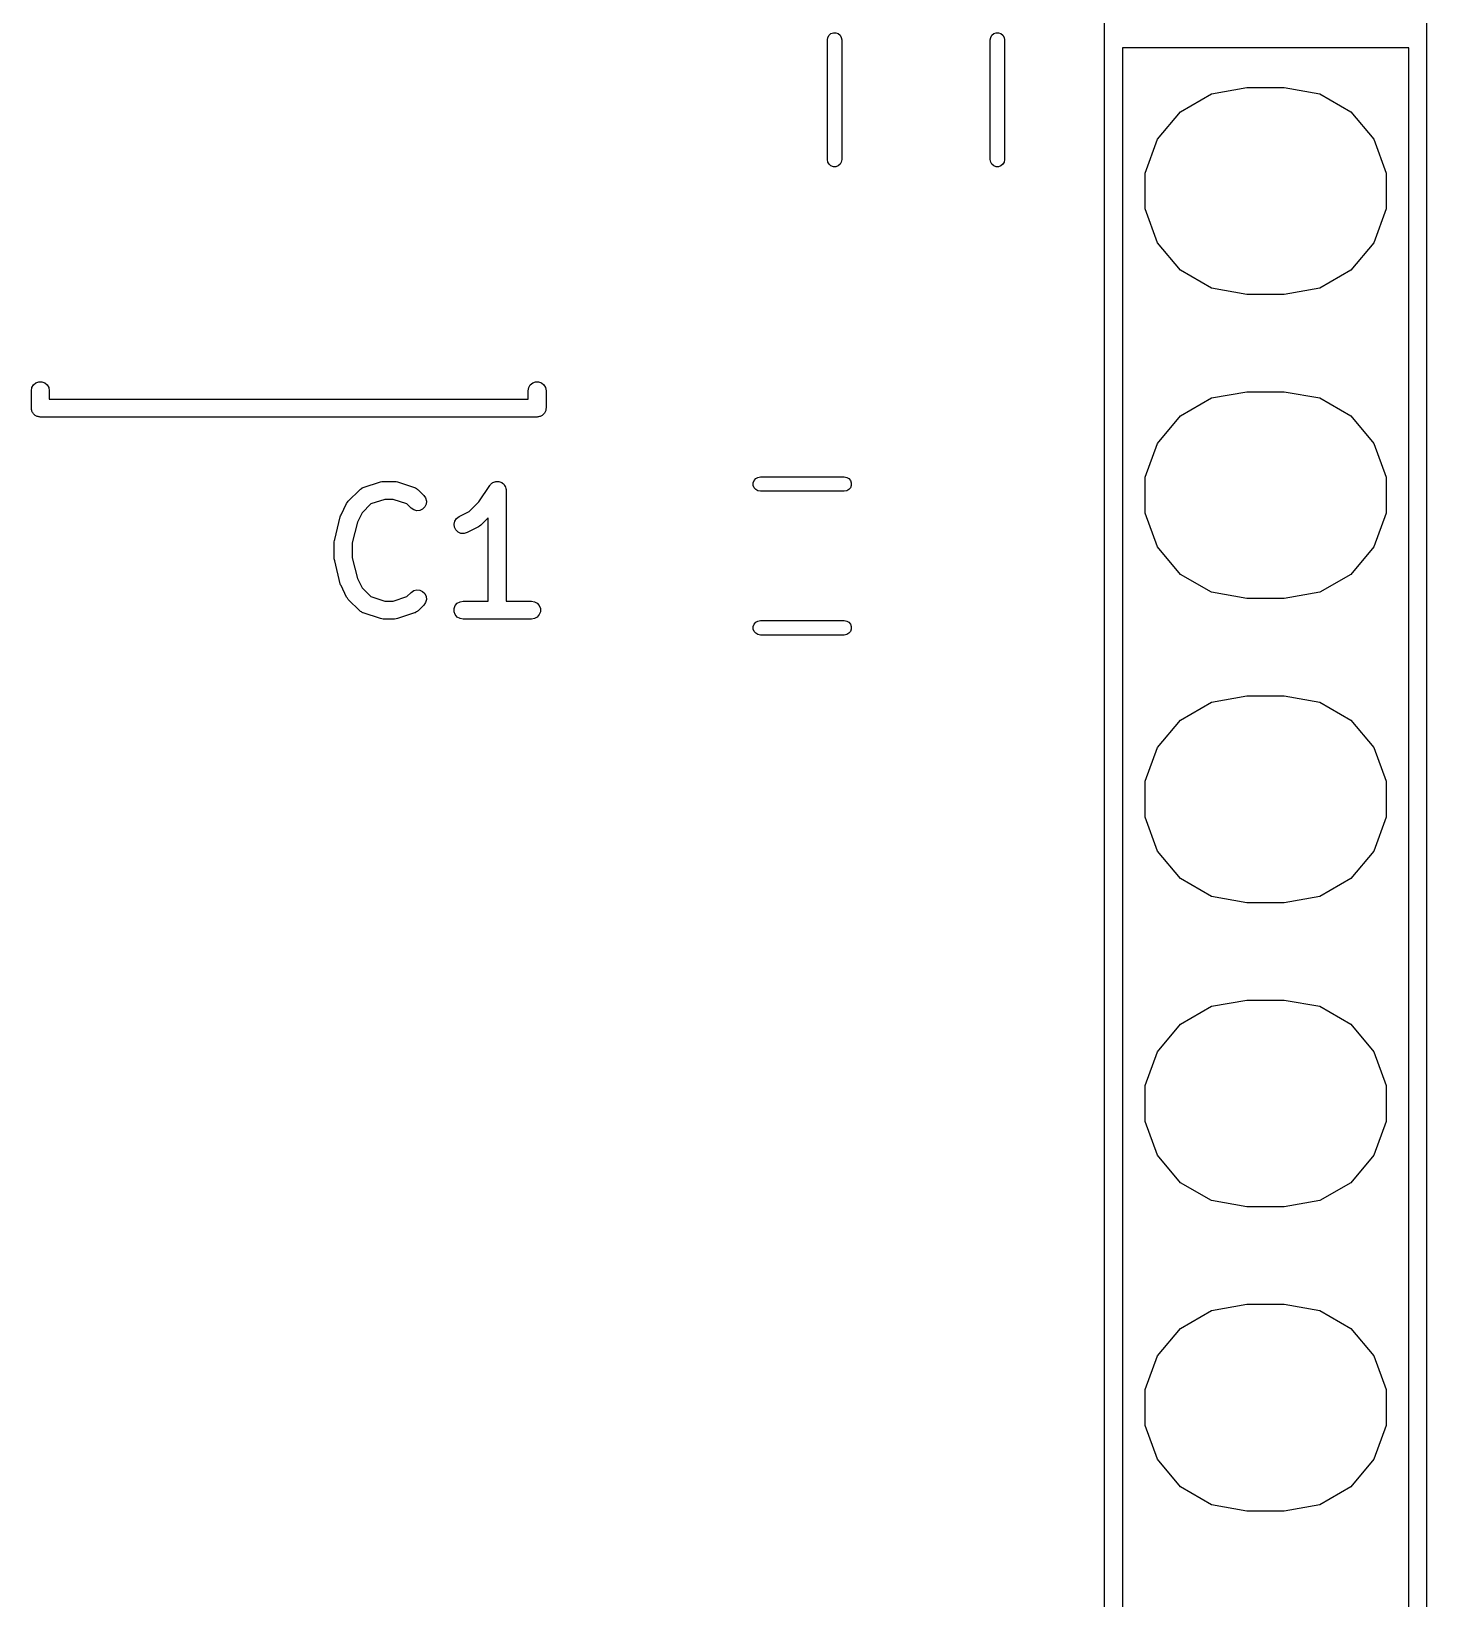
# Model space of a CAD drawing. Extents: x 127.3 to 176.4, y -111.4 to -62.2.
# Drawn here: x 152 to 163.65, y -86.81 to -73.72 of the extents above; entities that cross this region are included whole.
import ezdxf

# ---------------------------------------------------------------- set-up
doc = ezdxf.new("R2010")
doc.units = 0
doc.header["$MEASUREMENT"] = 0
doc.layers.add('BLACK', color=7, linetype='CONTINUOUS')

msp = doc.modelspace()

# ---------------------------------------------------------------- linework, layer by layer
at = {"layer": 'Black'}
for p, q in [((160.961, -73.787), (160.961, -71.247)), ((163.651, -71.247), (163.651, -73.787)), ((158.645, -73.795), (158.649, -73.7745)), ((158.645, -74.795), (158.645, -73.795)), ((158.649, -73.7745), (158.659, -73.7564)), ((158.659, -73.7564), (158.675, -73.743)), ((158.675, -73.743), (158.695, -73.7359)), ((158.695, -73.7359), (158.715, -73.7359)), ((158.715, -73.7359), (158.735, -73.743)), ((158.735, -73.743), (158.751, -73.7564)), ((158.751, -73.7564), (158.761, -73.7745)), ((158.761, -73.7745), (158.765, -73.795)), ((158.765, -73.795), (158.765, -74.795)), ((160.005, -73.795), (160.009, -73.7745)), ((160.005, -74.795), (160.005, -73.795)), ((160.009, -73.7745), (160.019, -73.7564)), ((160.019, -73.7564), (160.035, -73.743)), ((160.035, -73.743), (160.055, -73.7359)), ((160.055, -73.7359), (160.075, -73.7359)), ((160.075, -73.7359), (160.095, -73.743)), ((160.095, -73.743), (160.111, -73.7564)), ((160.111, -73.7564), (160.121, -73.7745)), ((160.121, -73.7745), (160.125, -73.795)), ((160.125, -73.795), (160.125, -74.795)), ((160.961, -109.347), (160.961, -73.787)), ((163.651, -73.787), (163.651, -109.347)), ((161.111, -73.862), (161.111, -109.272)), ((163.501, -73.862), (161.111, -73.862)), ((163.501, -109.272), (163.501, -73.862)), ((161.854, -74.2455), (162.15, -74.1934)), ((162.15, -74.1934), (162.462, -74.1934)), ((162.462, -74.1934), (162.758, -74.2455)), ((161.595, -74.3954), (161.854, -74.2455)), ((162.758, -74.2455), (163.017, -74.3954)), ((161.402, -74.6252), (161.595, -74.3954)), ((163.017, -74.3954), (163.21, -74.6252)), ((161.299, -74.907), (161.402, -74.6252)), ((163.21, -74.6252), (163.313, -74.907)), ((158.649, -74.8155), (158.645, -74.795)), ((158.659, -74.8336), (158.649, -74.8155)), ((158.675, -74.847), (158.659, -74.8336)), ((158.695, -74.8541), (158.675, -74.847)), ((158.715, -74.8541), (158.695, -74.8541)), ((158.735, -74.847), (158.715, -74.8541)), ((158.751, -74.8336), (158.735, -74.847)), ((158.761, -74.8155), (158.751, -74.8336)), ((158.765, -74.795), (158.761, -74.8155)), ((160.009, -74.8155), (160.005, -74.795)), ((160.019, -74.8336), (160.009, -74.8155)), ((160.035, -74.847), (160.019, -74.8336)), ((160.055, -74.8541), (160.035, -74.847)), ((160.075, -74.8541), (160.055, -74.8541)), ((160.095, -74.847), (160.075, -74.8541)), ((160.111, -74.8336), (160.095, -74.847)), ((160.121, -74.8155), (160.111, -74.8336)), ((160.125, -74.795), (160.121, -74.8155)), ((161.299, -75.207), (161.299, -74.907)), ((163.313, -74.907), (163.313, -75.207)), ((161.402, -75.4888), (161.299, -75.207)), ((163.313, -75.207), (163.21, -75.4888)), ((161.595, -75.7186), (161.402, -75.4888)), ((163.21, -75.4888), (163.017, -75.7186)), ((161.854, -75.8685), (161.595, -75.7186)), ((163.017, -75.7186), (162.758, -75.8685)), ((162.15, -75.9206), (161.854, -75.8685)), ((162.758, -75.8685), (162.462, -75.9206)), ((162.462, -75.9206), (162.15, -75.9206)), ((152, -76.6993), (152.013, -76.6768)), ((152.013, -76.6768), (152.032, -76.66)), ((152.032, -76.66), (152.057, -76.6511)), ((152.057, -76.6511), (152.083, -76.6511)), ((152.083, -76.6511), (152.107, -76.66)), ((152.107, -76.66), (152.127, -76.6768)), ((152.127, -76.6768), (152.14, -76.6993)), ((156.15, -76.6993), (156.163, -76.6768)), ((156.163, -76.6768), (156.183, -76.66)), ((156.183, -76.66), (156.207, -76.6511)), ((156.207, -76.6511), (156.233, -76.6511)), ((156.233, -76.6511), (156.257, -76.66)), ((156.257, -76.66), (156.277, -76.6768)), ((156.277, -76.6768), (156.29, -76.6993)), ((151.995, -76.725), (152, -76.6993)), ((151.995, -76.87), (151.995, -76.725)), ((152.14, -76.6993), (152.145, -76.725)), ((152.145, -76.725), (152.145, -76.795)), ((152.145, -76.795), (156.145, -76.795)), ((156.145, -76.725), (156.15, -76.6993)), ((156.145, -76.795), (156.145, -76.725)), ((156.29, -76.6993), (156.295, -76.725)), ((156.295, -76.725), (156.295, -76.87)), ((161.595, -76.9354), (161.854, -76.7855)), ((161.854, -76.7855), (162.15, -76.7334)), ((162.15, -76.7334), (162.462, -76.7334)), ((162.462, -76.7334), (162.758, -76.7855)), ((162.758, -76.7855), (163.017, -76.9354)), ((151.996, -76.8765), (151.995, -76.87)), ((151.996, -76.883), (151.996, -76.8765)), ((151.998, -76.8892), (151.996, -76.883)), ((152, -76.8957), (151.998, -76.8892)), ((152.003, -76.9013), (152, -76.8957)), ((152.005, -76.9075), (152.003, -76.9013)), ((152.009, -76.9125), (152.005, -76.9075)), ((152.013, -76.9182), (152.009, -76.9125)), ((152.018, -76.9224), (152.013, -76.9182)), ((152.022, -76.9275), (152.018, -76.9224)), ((152.027, -76.9307), (152.022, -76.9275)), ((152.032, -76.935), (152.027, -76.9307)), ((152.039, -76.9372), (152.032, -76.935)), ((152.044, -76.9405), (152.039, -76.9372)), ((152.051, -76.9416), (152.044, -76.9405)), ((152.057, -76.9439), (152.051, -76.9416)), ((152.064, -76.9439), (152.057, -76.9439)), ((152.07, -76.945), (152.064, -76.9439)), ((156.22, -76.945), (152.07, -76.945)), ((156.226, -76.9439), (156.22, -76.945)), ((156.233, -76.9439), (156.226, -76.9439)), ((156.239, -76.9416), (156.233, -76.9439)), ((156.246, -76.9405), (156.239, -76.9416)), ((156.251, -76.9372), (156.246, -76.9405)), ((156.257, -76.935), (156.251, -76.9372)), ((156.263, -76.9307), (156.257, -76.935)), ((156.268, -76.9275), (156.263, -76.9307)), ((156.272, -76.9224), (156.268, -76.9275)), ((156.277, -76.9182), (156.272, -76.9224)), ((156.281, -76.9125), (156.277, -76.9182)), ((156.285, -76.9075), (156.281, -76.9125)), ((156.287, -76.9013), (156.285, -76.9075)), ((156.29, -76.8957), (156.287, -76.9013)), ((156.292, -76.8892), (156.29, -76.8957)), ((156.294, -76.883), (156.292, -76.8892)), ((156.295, -76.87), (156.294, -76.8765)), ((156.294, -76.8765), (156.294, -76.883)), ((161.402, -77.1652), (161.595, -76.9354)), ((163.017, -76.9354), (163.21, -77.1652)), ((161.299, -77.447), (161.402, -77.1652)), ((163.21, -77.1652), (163.313, -77.447)), ((154.923, -77.4845), (154.935, -77.4824)), ((154.935, -77.4824), (155.03, -77.4824)), ((155.03, -77.4824), (155.042, -77.4845)), ((155.883, -77.4835), (155.892, -77.4825)), ((155.892, -77.4825), (155.896, -77.4835)), ((158.026, -77.4946), (158.033, -77.475)), ((158.033, -77.475), (158.046, -77.459)), ((158.046, -77.459), (158.064, -77.4486)), ((158.064, -77.4486), (158.085, -77.445)), ((158.085, -77.445), (158.785, -77.445)), ((158.785, -77.445), (158.806, -77.4486)), ((158.806, -77.4486), (158.824, -77.459)), ((158.824, -77.459), (158.837, -77.475)), ((158.837, -77.475), (158.844, -77.4946)), ((161.299, -77.747), (161.299, -77.447)), ((163.313, -77.447), (163.313, -77.747)), ((154.643, -77.6472), (154.739, -77.552)), ((154.739, -77.552), (154.742, -77.5495)), ((154.742, -77.5495), (154.745, -77.5463)), ((154.745, -77.5463), (154.753, -77.5421)), ((154.753, -77.5421), (154.76, -77.537)), ((154.76, -77.537), (154.764, -77.5359)), ((154.764, -77.5359), (154.768, -77.5338)), ((154.768, -77.5338), (154.911, -77.4862)), ((154.911, -77.4862), (154.923, -77.4845)), ((155.042, -77.4845), (155.054, -77.4862)), ((155.054, -77.4862), (155.196, -77.5338)), ((155.196, -77.5338), (155.2, -77.5359)), ((155.2, -77.5359), (155.204, -77.537)), ((155.204, -77.537), (155.212, -77.5421)), ((155.212, -77.5421), (155.219, -77.5463)), ((155.219, -77.5463), (155.222, -77.5495)), ((155.222, -77.5495), (155.226, -77.552)), ((155.226, -77.552), (155.273, -77.5996)), ((155.273, -77.5996), (155.288, -77.6209)), ((155.733, -77.6525), (155.825, -77.5158)), ((155.825, -77.5158), (155.827, -77.5128)), ((155.827, -77.5128), (155.83, -77.5092)), ((155.83, -77.5092), (155.836, -77.5034)), ((155.836, -77.5034), (155.843, -77.4969)), ((155.843, -77.4969), (155.846, -77.4951)), ((155.846, -77.4951), (155.85, -77.4924)), ((155.85, -77.4924), (155.858, -77.4894)), ((155.858, -77.4894), (155.866, -77.4854)), ((155.866, -77.4854), (155.87, -77.4849)), ((155.87, -77.4849), (155.874, -77.4835)), ((155.874, -77.4835), (155.883, -77.4835)), ((155.896, -77.4835), (155.9, -77.4835)), ((155.9, -77.4835), (155.908, -77.4866)), ((155.908, -77.4866), (155.917, -77.4887)), ((155.917, -77.4887), (155.921, -77.491)), ((155.921, -77.491), (155.924, -77.4924)), ((155.924, -77.4924), (155.931, -77.4982)), ((155.931, -77.4982), (155.939, -77.5031)), ((155.939, -77.5031), (155.941, -77.5065)), ((155.941, -77.5065), (155.944, -77.5092)), ((155.944, -77.5092), (155.949, -77.5169)), ((155.949, -77.5169), (155.954, -77.5241)), ((155.954, -77.5241), (155.955, -77.5281)), ((155.955, -77.5281), (155.957, -77.5317)), ((155.957, -77.5317), (155.959, -77.5405)), ((155.959, -77.5405), (155.962, -77.5491)), ((155.962, -77.5491), (155.961, -77.5533)), ((155.961, -77.5533), (155.962, -77.5574)), ((155.962, -77.5574), (155.962, -78.4824)), ((158.026, -77.5154), (158.026, -77.4946)), ((158.033, -77.535), (158.026, -77.5154)), ((158.046, -77.551), (158.033, -77.535)), ((158.064, -77.5614), (158.046, -77.551)), ((158.085, -77.565), (158.064, -77.5614)), ((158.785, -77.565), (158.085, -77.565)), ((158.806, -77.5614), (158.785, -77.565)), ((158.824, -77.551), (158.806, -77.5614)), ((158.837, -77.535), (158.824, -77.551)), ((158.844, -77.5154), (158.837, -77.535)), ((158.844, -77.4946), (158.844, -77.5154)), ((154.582, -77.7619), (154.629, -77.6667)), ((154.629, -77.6667), (154.637, -77.657)), ((154.637, -77.657), (154.643, -77.6472)), ((154.758, -77.7447), (154.72, -77.8217)), ((154.832, -77.6706), (154.758, -77.7447)), ((154.947, -77.6324), (154.832, -77.6706)), ((155.018, -77.6324), (154.947, -77.6324)), ((155.132, -77.6706), (155.018, -77.6324)), ((155.167, -77.7057), (155.132, -77.6706)), ((155.189, -77.7206), (155.167, -77.7057)), ((155.214, -77.7273), (155.189, -77.7206)), ((155.24, -77.7251), (155.214, -77.7273)), ((155.263, -77.7141), (155.24, -77.7251)), ((155.282, -77.6956), (155.263, -77.7141)), ((155.293, -77.672), (155.282, -77.6956)), ((155.288, -77.6209), (155.295, -77.6461)), ((155.295, -77.6461), (155.293, -77.672)), ((155.568, -77.776), (155.652, -77.7338)), ((155.652, -77.7338), (155.733, -77.6525)), ((154.529, -77.9678), (154.576, -77.7773)), ((154.576, -77.7773), (154.579, -77.7698)), ((154.579, -77.7698), (154.582, -77.7619)), ((154.72, -77.8217), (154.676, -77.9952)), ((155.526, -77.8386), (155.532, -77.8133)), ((155.529, -77.8645), (155.526, -77.8386)), ((155.541, -77.8878), (155.529, -77.8645)), ((155.532, -77.8133), (155.547, -77.7915)), ((155.547, -77.7915), (155.568, -77.776)), ((155.73, -77.8626), (155.635, -77.9102)), ((155.74, -77.8554), (155.73, -77.8626)), ((155.75, -77.8485), (155.74, -77.8554)), ((155.812, -77.7861), (155.75, -77.8485)), ((155.812, -78.4824), (155.812, -77.7861)), ((161.402, -78.0288), (161.299, -77.747)), ((163.313, -77.747), (163.21, -78.0288)), ((154.526, -77.986), (154.528, -77.9769)), ((154.526, -78.1288), (154.526, -77.986)), ((154.528, -77.9769), (154.529, -77.9678)), ((154.676, -77.9952), (154.676, -78.1196)), ((155.56, -77.9057), (155.541, -77.8878)), ((155.584, -77.916), (155.56, -77.9057)), ((155.61, -77.9176), (155.584, -77.916)), ((155.635, -77.9102), (155.61, -77.9176)), ((154.528, -78.1378), (154.526, -78.1288)), ((154.676, -78.1196), (154.72, -78.2931)), ((161.595, -78.2586), (161.402, -78.0288)), ((163.21, -78.0288), (163.017, -78.2586)), ((154.529, -78.147), (154.528, -78.1378)), ((154.576, -78.3375), (154.529, -78.147)), ((161.854, -78.4085), (161.595, -78.2586)), ((163.017, -78.2586), (162.758, -78.4085)), ((154.579, -78.345), (154.576, -78.3375)), ((154.582, -78.3528), (154.579, -78.345)), ((154.629, -78.4481), (154.582, -78.3528)), ((154.72, -78.2931), (154.758, -78.3701)), ((154.758, -78.3701), (154.832, -78.4442)), ((155.167, -78.4091), (155.189, -78.3942)), ((155.189, -78.3942), (155.214, -78.3874)), ((155.214, -78.3874), (155.24, -78.3897)), ((155.24, -78.3897), (155.263, -78.4007)), ((154.637, -78.4577), (154.629, -78.4481)), ((154.643, -78.4676), (154.637, -78.4577)), ((154.739, -78.5628), (154.643, -78.4676)), ((154.832, -78.4442), (154.947, -78.4824)), ((154.947, -78.4824), (155.018, -78.4824)), ((155.018, -78.4824), (155.132, -78.4442)), ((155.132, -78.4442), (155.167, -78.4091)), ((155.273, -78.5152), (155.226, -78.5628)), ((155.263, -78.4007), (155.282, -78.4191)), ((155.288, -78.4938), (155.273, -78.5152)), ((155.282, -78.4191), (155.293, -78.4427)), ((155.295, -78.4687), (155.288, -78.4938)), ((155.293, -78.4427), (155.295, -78.4687)), ((155.527, -78.5444), (155.536, -78.5199)), ((155.536, -78.5199), (155.553, -78.4999)), ((155.553, -78.4999), (155.576, -78.4869)), ((155.576, -78.4869), (155.601, -78.4824)), ((155.601, -78.4824), (155.812, -78.4824)), ((155.962, -78.4824), (156.173, -78.4824)), ((156.173, -78.4824), (156.198, -78.4869)), ((156.198, -78.4869), (156.221, -78.4999)), ((156.221, -78.4999), (156.238, -78.5199)), ((156.238, -78.5199), (156.247, -78.5444)), ((162.15, -78.4606), (161.854, -78.4085)), ((162.462, -78.4606), (162.15, -78.4606)), ((162.758, -78.4085), (162.462, -78.4606)), ((154.742, -78.5653), (154.739, -78.5628)), ((154.745, -78.5685), (154.742, -78.5653)), ((154.753, -78.5727), (154.745, -78.5685)), ((154.76, -78.5777), (154.753, -78.5727)), ((154.764, -78.5789), (154.76, -78.5777)), ((154.768, -78.5809), (154.764, -78.5789)), ((154.911, -78.6285), (154.768, -78.5809)), ((154.923, -78.6303), (154.911, -78.6285)), ((154.935, -78.6324), (154.923, -78.6303)), ((155.03, -78.6324), (154.935, -78.6324)), ((155.042, -78.6303), (155.03, -78.6324)), ((155.054, -78.6285), (155.042, -78.6303)), ((155.196, -78.5809), (155.054, -78.6285)), ((155.2, -78.5789), (155.196, -78.5809)), ((155.204, -78.5777), (155.2, -78.5789)), ((155.212, -78.5727), (155.204, -78.5777)), ((155.219, -78.5685), (155.212, -78.5727)), ((155.222, -78.5653), (155.219, -78.5685)), ((155.226, -78.5628), (155.222, -78.5653)), ((155.527, -78.5704), (155.527, -78.5444)), ((155.536, -78.5949), (155.527, -78.5704)), ((155.553, -78.6148), (155.536, -78.5949)), ((155.576, -78.6279), (155.553, -78.6148)), ((155.601, -78.6324), (155.576, -78.6279)), ((156.173, -78.6324), (155.601, -78.6324)), ((156.198, -78.6279), (156.173, -78.6324)), ((156.221, -78.6148), (156.198, -78.6279)), ((156.238, -78.5949), (156.221, -78.6148)), ((156.247, -78.5704), (156.238, -78.5949)), ((156.247, -78.5444), (156.247, -78.5704)), ((158.033, -78.675), (158.046, -78.659)), ((158.046, -78.659), (158.064, -78.6486)), ((158.064, -78.6486), (158.085, -78.645)), ((158.085, -78.645), (158.785, -78.645)), ((158.785, -78.645), (158.806, -78.6486)), ((158.806, -78.6486), (158.824, -78.659)), ((158.824, -78.659), (158.837, -78.675)), ((158.026, -78.6946), (158.033, -78.675)), ((158.026, -78.7154), (158.026, -78.6946)), ((158.033, -78.735), (158.026, -78.7154)), ((158.046, -78.751), (158.033, -78.735)), ((158.064, -78.7614), (158.046, -78.751)), ((158.085, -78.765), (158.064, -78.7614)), ((158.785, -78.765), (158.085, -78.765)), ((158.806, -78.7614), (158.785, -78.765)), ((158.824, -78.751), (158.806, -78.7614)), ((158.837, -78.735), (158.824, -78.751)), ((158.837, -78.675), (158.844, -78.6946)), ((158.844, -78.7154), (158.837, -78.735)), ((158.844, -78.6946), (158.844, -78.7154)), ((161.854, -79.3255), (162.15, -79.2734)), ((162.15, -79.2734), (162.462, -79.2734)), ((162.462, -79.2734), (162.758, -79.3255)), ((161.595, -79.4754), (161.854, -79.3255)), ((162.758, -79.3255), (163.017, -79.4754)), ((161.402, -79.7052), (161.595, -79.4754)), ((163.017, -79.4754), (163.21, -79.7052)), ((161.299, -79.987), (161.402, -79.7052)), ((163.21, -79.7052), (163.313, -79.987)), ((161.299, -80.287), (161.299, -79.987)), ((163.313, -79.987), (163.313, -80.287)), ((161.402, -80.5688), (161.299, -80.287)), ((163.313, -80.287), (163.21, -80.5688)), ((161.595, -80.7986), (161.402, -80.5688)), ((163.21, -80.5688), (163.017, -80.7986)), ((161.854, -80.9485), (161.595, -80.7986)), ((163.017, -80.7986), (162.758, -80.9485)), ((162.15, -81.0006), (161.854, -80.9485)), ((162.462, -81.0006), (162.15, -81.0006)), ((162.758, -80.9485), (162.462, -81.0006)), ((161.595, -82.0154), (161.854, -81.8655)), ((161.854, -81.8655), (162.15, -81.8134)), ((162.15, -81.8134), (162.462, -81.8134)), ((162.462, -81.8134), (162.758, -81.8655)), ((162.758, -81.8655), (163.017, -82.0154)), ((161.402, -82.2452), (161.595, -82.0154)), ((163.017, -82.0154), (163.21, -82.2452)), ((161.299, -82.527), (161.402, -82.2452)), ((163.21, -82.2452), (163.313, -82.527)), ((161.299, -82.827), (161.299, -82.527)), ((163.313, -82.527), (163.313, -82.827)), ((161.402, -83.1088), (161.299, -82.827)), ((163.313, -82.827), (163.21, -83.1088)), ((161.595, -83.3386), (161.402, -83.1088)), ((163.21, -83.1088), (163.017, -83.3386)), ((161.854, -83.4885), (161.595, -83.3386)), ((163.017, -83.3386), (162.758, -83.4885)), ((162.15, -83.5406), (161.854, -83.4885)), ((162.758, -83.4885), (162.462, -83.5406)), ((162.462, -83.5406), (162.15, -83.5406)), ((161.595, -84.5554), (161.854, -84.4055)), ((161.854, -84.4055), (162.15, -84.3534)), ((162.15, -84.3534), (162.462, -84.3534)), ((162.462, -84.3534), (162.758, -84.4055)), ((162.758, -84.4055), (163.017, -84.5554)), ((161.402, -84.7852), (161.595, -84.5554)), ((163.017, -84.5554), (163.21, -84.7852)), ((161.299, -85.067), (161.402, -84.7852)), ((163.21, -84.7852), (163.313, -85.067)), ((161.299, -85.367), (161.299, -85.067)), ((163.313, -85.067), (163.313, -85.367)), ((161.402, -85.6488), (161.299, -85.367)), ((163.313, -85.367), (163.21, -85.6488)), ((161.595, -85.8786), (161.402, -85.6488)), ((163.21, -85.6488), (163.017, -85.8786)), ((161.854, -86.0285), (161.595, -85.8786)), ((163.017, -85.8786), (162.758, -86.0285)), ((162.15, -86.0806), (161.854, -86.0285)), ((162.462, -86.0806), (162.15, -86.0806)), ((162.758, -86.0285), (162.462, -86.0806))]:
    msp.add_line(p, q, dxfattribs=at)

doc.saveas('drawing.dxf')
